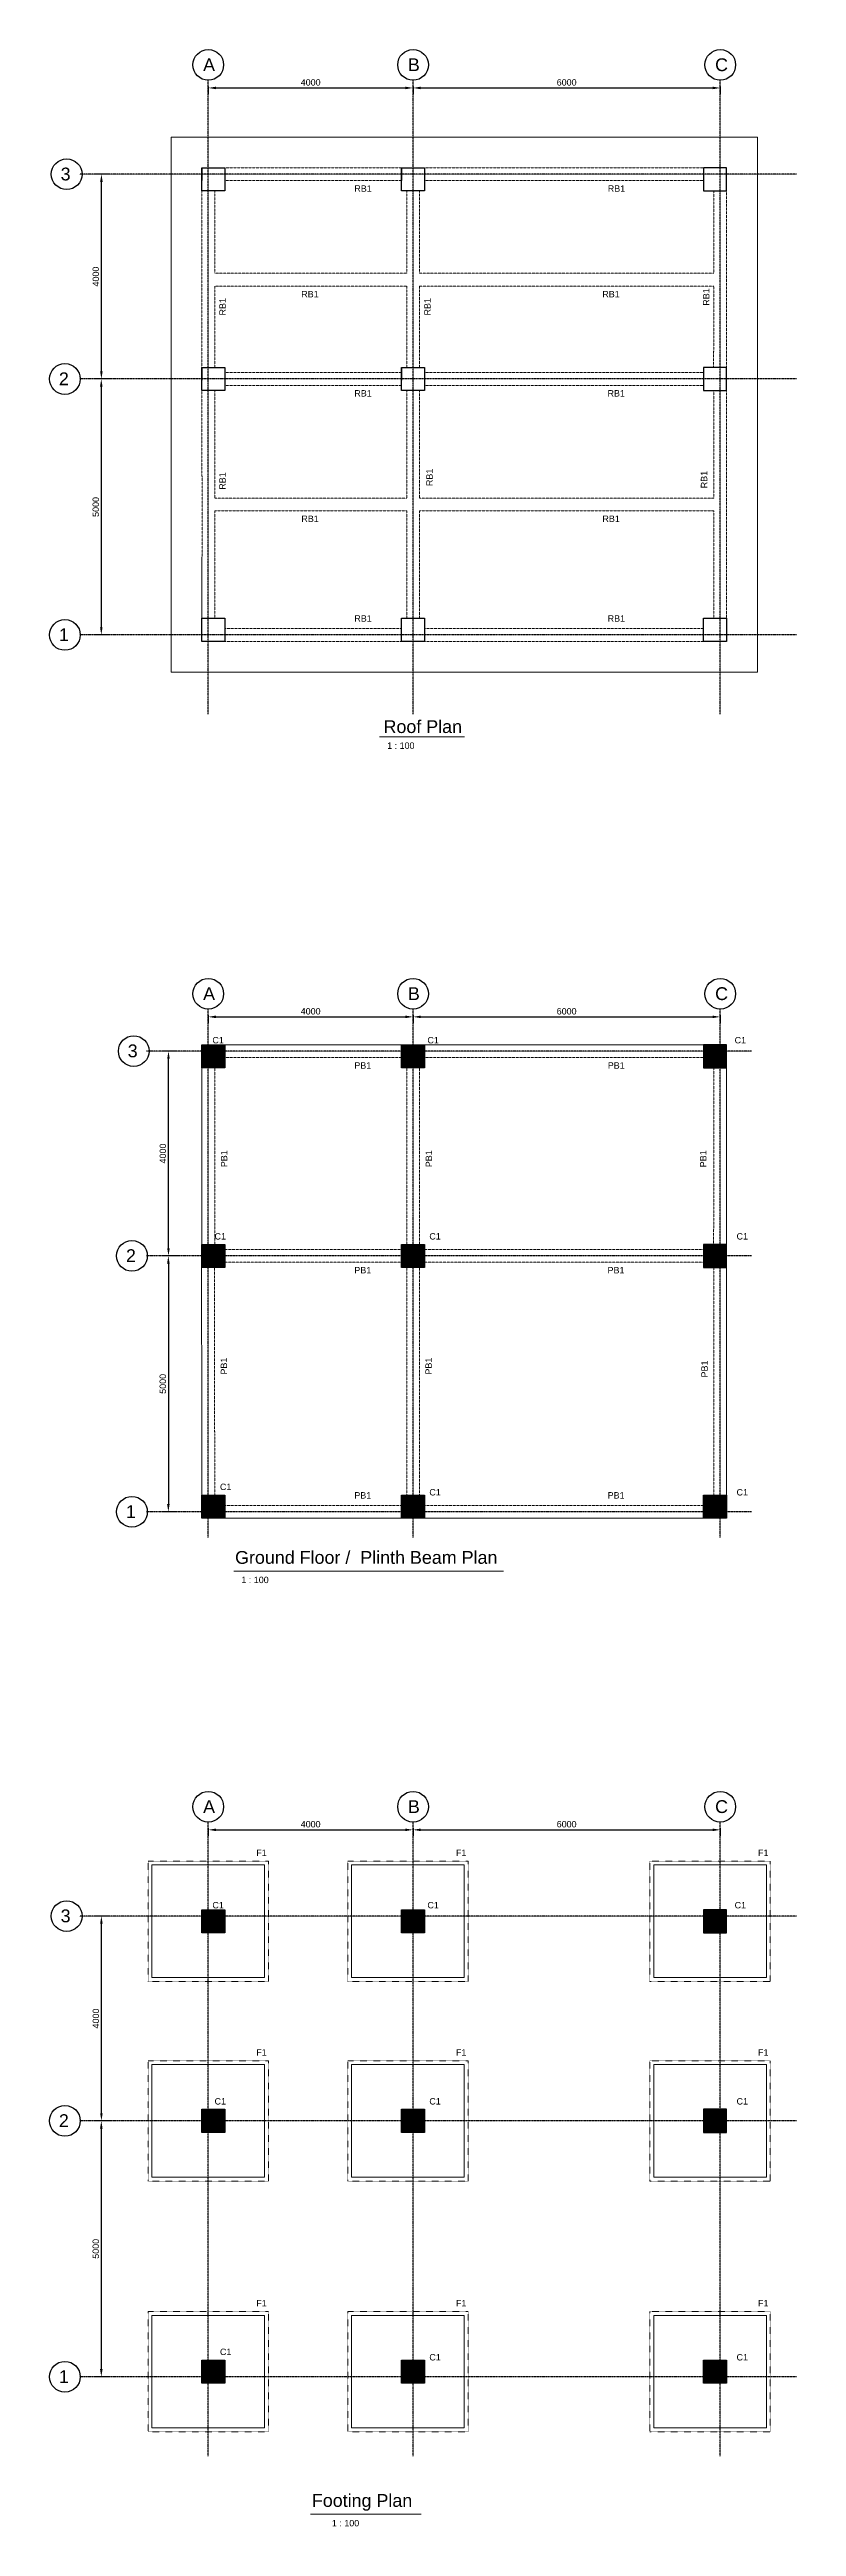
# Model space of a CAD drawing. Header units: millimetres. Extents: x -39622 to 74940, y -5067 to 43318.
# Drawn here: x 15225 to 29813, y -5067 to 43318 of the extents above; entities that cross this region are included whole.
import ezdxf

# ---------------------------------------------------------------- set-up
doc = ezdxf.new("R2010")
doc.units = ezdxf.units.MM
for name, pattern in [('Dash', [6.35, 3.175, -3.175]), ('Grid Line', [22.225, 12.7, -3.175, 3.175, -3.175]), ('Hidden', [7.14375, 4.7625, -2.38125])]:
    doc.linetypes.add(name, pattern=pattern)
for name, color, linetype, lineweight in [('A-ANNO-DIMS', 211, 'Continuous', 30), ('A-DETL-HDLN', 90, 'Hidden', 9), ('A-WALL', 113, 'Continuous', 25), ('A_Text2_5', 7, 'Continuous', 9), ('A_Window_Plan', 7, 'Continuous', 25), ('G-ANNO-TTLB', 6, 'Continuous', 9), ('S-BEAM-IDEN', 2, 'Continuous', 9), ('S-COLS-IDEN', 171, 'Continuous', 9), ('S-FNDN', 32, 'Continuous', 9), ('S-FNDN-HDLN', 4, 'Dash', 9), ('S-FNDN-IDEN', 2, 'Continuous', 9), ('S-GRID', 1, 'Continuous', 30), ('S-GRID-IDEN', 1, 'Continuous', 30)]:
    doc.layers.add(name, color=color, linetype=linetype, lineweight=lineweight)
doc.styles.add('Arial', font='arial.ttf', dxfattribs={"height": 125})
doc.styles.add('Arial_1', font='arial.ttf', dxfattribs={"height": 250})
doc.styles.add('Arial_3', font='arial.ttf', dxfattribs={"height": 250})
doc.styles.add('Arial_4', font='arial.ttf', dxfattribs={"height": 2.5})
doc.styles.add('Arial_9', font='arial.ttf', dxfattribs={"height": 5})
doc.dimstyles.new('MM_Diagonal_-_2_5mm_Arial', dxfattribs={"dimscale": 304.8, "dimtxt": 127.532425, "dimasz": 0.492126, "dimexe": 0.393701, "dimexo": 0.246063, "dimgap": 0.147638, "dimtad": 1, "dimdec": 0, "dimzin": 0, "dimdsep": 46, "dimtxsty": 'Arial', "dimsah": 1, "dimcen": 0.09, "dimazin": 0, "dimtfac": 1, "dimtdec": 4, "dimtix": 1, "dimtmove": 0, "dimatfit": 3, "dimfxl": 0, "dimtvp": 1, "dimtolj": 1, "dimtzin": 0, "dimarcsym": 0})

# ---------------------------------------------------------------- blocks, each defined once
blk = doc.blocks.new('CV_STF_Rectangular Foundation1 - F5-468797-Foundation Layout Plan')
at = {"layer": 'S-FNDN'}
for p, q in [((900, 900), (-1300, 900)), ((-1300, 900), (-1300, -1300)), ((900, -1300), (900, 900)), ((-1300, -1300), (900, -1300))]:
    blk.add_line(p, q, dxfattribs=at)
at = {"layer": 'S-FNDN-HDLN'}
for p, q in [((975, 975), (-1375, 975)), ((-1375, 975), (-1375, -1375)), ((975, -1375), (975, 975)), ((-1375, -1375), (975, -1375))]:
    blk.add_line(p, q, dxfattribs=at)
blk = doc.blocks.new('Grid - MM_Grid Head - Circle-33642-Level 1')
at = {"layer": 'S-GRID-IDEN'}
blk.add_circle((0, 0), 6, dxfattribs=at)
blk = doc.blocks.new('*D58')
at = {"layer": 'A-ANNO-DIMS', "color": 0, "lineweight": -2}
for p, q in [((18325, 8572), (18325, 8421)), ((18475, 8541), (22175, 8541)), ((22325, 8572), (22325, 8421))]:
    blk.add_line(p, q, dxfattribs=at)
at = {"layer": 'A-ANNO-DIMS', "color": 0}
for points in [[(18475, 8566), (18475, 8516), (18325, 8541)], [(22175, 8566), (22175, 8516), (22325, 8541)]]:
    blk.add_solid(points, dxfattribs=at)
at = {"layer": 'Defpoints', "color": 0}
for p in [(18325, 8647), (22325, 8647), (22325, 8541)]:
    blk.add_point(p, dxfattribs=at)
at = {"layer": 'A-ANNO-DIMS', "color": 0, "insert": (20325, 8650), "char_height": 125, "width": 461.47, "attachment_point": 5, "style": 'Arial'}
blk.add_mtext('\\A1;4000', dxfattribs=at)
blk = doc.blocks.new('*D59')
at = {"layer": 'A-ANNO-DIMS', "color": 0, "lineweight": -2}
for p, q in [((22325, 8522), (22325, 8421)), ((22475, 8541), (28175, 8541)), ((28325, 8572), (28325, 8421))]:
    blk.add_line(p, q, dxfattribs=at)
at = {"layer": 'A-ANNO-DIMS', "color": 0}
for points in [[(22475, 8566), (22475, 8516), (22325, 8541)], [(28175, 8566), (28175, 8516), (28325, 8541)]]:
    blk.add_solid(points, dxfattribs=at)
at = {"layer": 'Defpoints', "color": 0}
for p in [(22325, 8597), (28325, 8647), (28325, 8541)]:
    blk.add_point(p, dxfattribs=at)
at = {"layer": 'A-ANNO-DIMS', "color": 0, "insert": (25325, 8650), "char_height": 125, "width": 461.47, "attachment_point": 5, "style": 'Arial'}
blk.add_mtext('\\A1;6000', dxfattribs=at)
blk = doc.blocks.new('*D60')
at = {"layer": 'A-ANNO-DIMS', "color": 0, "lineweight": -2}
for p, q in [((16362, 6856), (16118, 6856)), ((16238, 3006), (16238, 6706)), ((16438, 2856), (16118, 2856))]:
    blk.add_line(p, q, dxfattribs=at)
at = {"layer": 'A-ANNO-DIMS', "color": 0}
for points in [[(16213, 6706), (16263, 6706), (16238, 6856)], [(16213, 3006), (16263, 3006), (16238, 2856)]]:
    blk.add_solid(points, dxfattribs=at)
at = {"layer": 'Defpoints', "color": 0}
for p in [(16238, 6856), (16437, 6856), (16513, 2856)]:
    blk.add_point(p, dxfattribs=at)
at = {"layer": 'A-ANNO-DIMS', "color": 0, "insert": (16129, 4856), "char_height": 125, "attachment_point": 5, "rotation": 90, "style": 'Arial'}
blk.add_mtext('\\A1;4000', dxfattribs=at)
blk = doc.blocks.new('*D61')
at = {"layer": 'A-ANNO-DIMS', "color": 0, "lineweight": -2}
for p, q in [((16359, 2856), (16116, 2856)), ((16236, 2706), (16236, -1994)), ((16359, -2144), (16116, -2144))]:
    blk.add_line(p, q, dxfattribs=at)
at = {"layer": 'A-ANNO-DIMS', "color": 0}
for points in [[(16211, 2706), (16261, 2706), (16236, 2856)], [(16211, -1994), (16261, -1994), (16236, -2144)]]:
    blk.add_solid(points, dxfattribs=at)
at = {"layer": 'Defpoints', "color": 0}
for p in [(16434, 2856), (16236, -2144), (16434, -2144)]:
    blk.add_point(p, dxfattribs=at)
at = {"layer": 'A-ANNO-DIMS', "color": 0, "insert": (16128, 356), "char_height": 125, "attachment_point": 5, "rotation": 90, "style": 'Arial'}
blk.add_mtext('\\A1;5000', dxfattribs=at)
blk = doc.blocks.new('*D63')
at = {"layer": 'A-ANNO-DIMS', "color": 0, "lineweight": -2}
for p, q in [((18325, 42599), (18325, 42448)), ((22325, 42599), (22325, 42448)), ((18475, 42568), (22175, 42568))]:
    blk.add_line(p, q, dxfattribs=at)
at = {"layer": 'A-ANNO-DIMS', "color": 0}
for points in [[(18475, 42593), (18475, 42543), (18325, 42568)], [(22175, 42593), (22175, 42543), (22325, 42568)]]:
    blk.add_solid(points, dxfattribs=at)
at = {"layer": 'Defpoints', "color": 0}
for p in [(18325, 42674), (22325, 42674), (22325, 42568)]:
    blk.add_point(p, dxfattribs=at)
at = {"layer": 'A-ANNO-DIMS', "color": 0, "insert": (20325, 42676), "char_height": 125, "width": 461.47, "attachment_point": 5, "style": 'Arial'}
blk.add_mtext('\\A1;4000', dxfattribs=at)
blk = doc.blocks.new('*D64')
at = {"layer": 'A-ANNO-DIMS', "color": 0, "lineweight": -2}
for p, q in [((28325, 42599), (28325, 42448)), ((22325, 42549), (22325, 42448)), ((22475, 42568), (28175, 42568))]:
    blk.add_line(p, q, dxfattribs=at)
at = {"layer": 'A-ANNO-DIMS', "color": 0}
for points in [[(22475, 42593), (22475, 42543), (22325, 42568)], [(28175, 42593), (28175, 42543), (28325, 42568)]]:
    blk.add_solid(points, dxfattribs=at)
at = {"layer": 'Defpoints', "color": 0}
for p in [(22325, 42624), (28325, 42674), (28325, 42568)]:
    blk.add_point(p, dxfattribs=at)
at = {"layer": 'A-ANNO-DIMS', "color": 0, "insert": (25325, 42676), "char_height": 125, "width": 461.47, "attachment_point": 5, "style": 'Arial'}
blk.add_mtext('\\A1;6000', dxfattribs=at)
blk = doc.blocks.new('*D65')
at = {"layer": 'A-ANNO-DIMS', "color": 0, "lineweight": -2}
for p, q in [((16362, 40883), (16118, 40883)), ((16238, 37033), (16238, 40733)), ((16438, 36883), (16118, 36883))]:
    blk.add_line(p, q, dxfattribs=at)
at = {"layer": 'A-ANNO-DIMS', "color": 0}
for points in [[(16213, 40733), (16263, 40733), (16238, 40883)], [(16213, 37033), (16263, 37033), (16238, 36883)]]:
    blk.add_solid(points, dxfattribs=at)
at = {"layer": 'Defpoints', "color": 0}
for p in [(16238, 40883), (16437, 40883), (16513, 36883)]:
    blk.add_point(p, dxfattribs=at)
at = {"layer": 'A-ANNO-DIMS', "color": 0, "insert": (16129, 38883), "char_height": 125, "attachment_point": 5, "rotation": 90, "style": 'Arial'}
blk.add_mtext('\\A1;4000', dxfattribs=at)
blk = doc.blocks.new('*D66')
at = {"layer": 'A-ANNO-DIMS', "color": 0, "lineweight": -2}
for p, q in [((16359, 36883), (16116, 36883)), ((16236, 36733), (16236, 32033)), ((16359, 31883), (16116, 31883))]:
    blk.add_line(p, q, dxfattribs=at)
at = {"layer": 'A-ANNO-DIMS', "color": 0}
for points in [[(16211, 36733), (16261, 36733), (16236, 36883)], [(16211, 32033), (16261, 32033), (16236, 31883)]]:
    blk.add_solid(points, dxfattribs=at)
at = {"layer": 'Defpoints', "color": 0}
for p in [(16434, 36883), (16236, 31883), (16434, 31883)]:
    blk.add_point(p, dxfattribs=at)
at = {"layer": 'A-ANNO-DIMS', "color": 0, "insert": (16128, 34383), "char_height": 125, "attachment_point": 5, "rotation": 90, "style": 'Arial'}
blk.add_mtext('\\A1;5000', dxfattribs=at)
blk = doc.blocks.new('*D67')
at = {"layer": 'A-ANNO-DIMS', "color": 0, "lineweight": -2}
for p, q in [((18325, 24453), (18325, 24302)), ((18475, 24422), (22175, 24422)), ((22325, 24453), (22325, 24302))]:
    blk.add_line(p, q, dxfattribs=at)
at = {"layer": 'A-ANNO-DIMS', "color": 0}
for points in [[(18475, 24447), (18475, 24397), (18325, 24422)], [(22175, 24447), (22175, 24397), (22325, 24422)]]:
    blk.add_solid(points, dxfattribs=at)
at = {"layer": 'Defpoints', "color": 0}
for p in [(18325, 24528), (22325, 24528), (22325, 24422)]:
    blk.add_point(p, dxfattribs=at)
at = {"layer": 'A-ANNO-DIMS', "color": 0, "insert": (20325, 24530), "char_height": 125, "width": 461.47, "attachment_point": 5, "style": 'Arial'}
blk.add_mtext('\\A1;4000', dxfattribs=at)
blk = doc.blocks.new('*D68')
at = {"layer": 'A-ANNO-DIMS', "color": 0, "lineweight": -2}
for p, q in [((22325, 24403), (22325, 24302)), ((22475, 24422), (28175, 24422)), ((28325, 24453), (28325, 24302))]:
    blk.add_line(p, q, dxfattribs=at)
at = {"layer": 'A-ANNO-DIMS', "color": 0}
for points in [[(22475, 24447), (22475, 24397), (22325, 24422)], [(28175, 24447), (28175, 24397), (28325, 24422)]]:
    blk.add_solid(points, dxfattribs=at)
at = {"layer": 'Defpoints', "color": 0}
for p in [(22325, 24478), (28325, 24528), (28325, 24422)]:
    blk.add_point(p, dxfattribs=at)
at = {"layer": 'A-ANNO-DIMS', "color": 0, "insert": (25325, 24530), "char_height": 125, "width": 461.47, "attachment_point": 5, "style": 'Arial'}
blk.add_mtext('\\A1;6000', dxfattribs=at)
blk = doc.blocks.new('*D69')
at = {"layer": 'A-ANNO-DIMS', "color": 0, "lineweight": -2}
for p, q in [((17672, 23753), (17428, 23753)), ((17548, 19903), (17548, 23603)), ((17748, 19753), (17428, 19753))]:
    blk.add_line(p, q, dxfattribs=at)
at = {"layer": 'A-ANNO-DIMS', "color": 0}
for points in [[(17523, 23603), (17573, 23603), (17548, 23753)], [(17523, 19903), (17573, 19903), (17548, 19753)]]:
    blk.add_solid(points, dxfattribs=at)
at = {"layer": 'Defpoints', "color": 0}
for p in [(17548, 23753), (17747, 23753), (17823, 19753)]:
    blk.add_point(p, dxfattribs=at)
at = {"layer": 'A-ANNO-DIMS', "color": 0, "insert": (17439, 21753), "char_height": 125, "attachment_point": 5, "rotation": 90, "style": 'Arial'}
blk.add_mtext('\\A1;4000', dxfattribs=at)
blk = doc.blocks.new('*D70')
at = {"layer": 'A-ANNO-DIMS', "color": 0, "lineweight": -2}
for p, q in [((17669, 19753), (17426, 19753)), ((17546, 19603), (17546, 14903)), ((17669, 14753), (17426, 14753))]:
    blk.add_line(p, q, dxfattribs=at)
at = {"layer": 'A-ANNO-DIMS', "color": 0}
for points in [[(17521, 19603), (17571, 19603), (17546, 19753)], [(17521, 14903), (17571, 14903), (17546, 14753)]]:
    blk.add_solid(points, dxfattribs=at)
at = {"layer": 'Defpoints', "color": 0}
for p in [(17744, 19753), (17546, 14753), (17744, 14753)]:
    blk.add_point(p, dxfattribs=at)
at = {"layer": 'A-ANNO-DIMS', "color": 0, "insert": (17437, 17253), "char_height": 125, "attachment_point": 5, "rotation": 90, "style": 'Arial'}
blk.add_mtext('\\A1;5000', dxfattribs=at)
blk = doc.blocks.new('cl')
h = blk.add_hatch(color=8)
h.dxf.hatch_style = 1
h.paths.add_polyline_path([(18650.3, 6531), (18200.3, 6531), (18200.3, 6981), (18650.3, 6981)])
h = blk.add_hatch(color=8)
h.dxf.hatch_style = 1
h.paths.add_polyline_path([(22550.3, 6531), (22100.3, 6531), (22100.3, 6981), (22550.3, 6981)])
h = blk.add_hatch(color=8)
h.dxf.hatch_style = 1
h.paths.add_polyline_path([(28000.3, 6531), (28450.3, 6531), (28450.3, 6981), (28000.3, 6981)])
h = blk.add_hatch(color=8)
h.dxf.hatch_style = 1
h.paths.add_polyline_path([(18650.3, 2631), (18200.3, 2631), (18200.3, 3081), (18650.3, 3081)])
h = blk.add_hatch(color=8)
h.dxf.hatch_style = 1
h.paths.add_polyline_path([(22550.3, 2631), (22100.3, 2631), (22100.3, 3081), (22550.3, 3081)])
h = blk.add_hatch(color=8)
h.dxf.hatch_style = 1
h.paths.add_polyline_path([(28000.3, 2631), (28450.3, 2631), (28450.3, 3081), (28000.3, 3081)])
h = blk.add_hatch(color=8)
h.dxf.hatch_style = 1
h.paths.add_polyline_path([(18650.3, -2269), (18200.3, -2269), (18200.3, -1819), (18650.3, -1819)])
h = blk.add_hatch(color=8)
h.dxf.hatch_style = 1
h.paths.add_polyline_path([(22550.3, -2269), (22100.3, -2269), (22100.3, -1819), (22550.3, -1819)])
h = blk.add_hatch(color=8)
h.dxf.hatch_style = 1
h.paths.add_polyline_path([(28450.3, -2269), (28000.3, -2269), (28000.3, -1819), (28450.3, -1819)])
blk.add_line((18450.3, 2981), (18200.3, 2981))
for points in [[(18650.3, 6531), (18200.3, 6531), (18200.3, 6981), (18650.3, 6981)], [(22550.3, 6531), (22100.3, 6531), (22100.3, 6981), (22550.3, 6981)], [(28000.3, 6531), (28450.3, 6531), (28450.3, 6981), (28000.3, 6981)], [(18650.3, 2631), (18200.3, 2631), (18200.3, 3081), (18650.3, 3081)], [(22550.3, 2631), (22100.3, 2631), (22100.3, 3081), (22550.3, 3081)], [(28000.3, 2631), (28450.3, 2631), (28450.3, 3081), (28000.3, 3081)], [(18650.3, -2269), (18200.3, -2269), (18200.3, -1819), (18650.3, -1819)], [(22550.3, -2269), (22100.3, -2269), (22100.3, -1819), (22550.3, -1819)], [(28450.3, -2269), (28000.3, -2269), (28000.3, -1819), (28450.3, -1819)]]:
    blk.add_lwpolyline(points, close=True)
at = {"layer": 'A-WALL'}
for p, q in [((18200.3, 6981), (18200.3, 6731)), ((22100.3, 6981), (22100.3, 6731)), ((18200.3, 3081), (18200.3, 2831)), ((22100.3, 3081), (22100.3, 2831))]:
    blk.add_line(p, q, dxfattribs=at)
at = {"layer": 'S-GRID', "linetype": 'Grid Line'}
for p, q in [((18325.3, -3692.2), (18325.3, 8691.7)), ((22325.3, -3692.2), (22325.3, 8691.7)), ((28325.3, -3692.2), (28325.3, 8691.7)), ((29813.3, 6856), (15809.9, 6856)), ((29813.3, 2856), (15809.9, 2856)), ((29813.3, -2144), (15809.9, -2144))]:
    blk.add_line(p, q, dxfattribs=at)
at = {"layer": 'S-GRID-IDEN', "xscale": 49.99999999999998, "yscale": 49.99999999999998, "zscale": 49.99999999999998}
for p in [(18325.3, 8991.7), (22325.3, 8991.7), (28325.3, 8991.7)]:
    blk.add_blockref('Grid - MM_Grid Head - Circle-33642-Level 1', p, dxfattribs=at)
at = {"layer": 'S-GRID-IDEN', "xscale": 49.99999999999998, "yscale": 49.99999999999998, "zscale": 49.99999999999998, "rotation": 90}
for p in [(15559.7, 6856), (15525.2, 2856), (15525.2, -2144)]:
    blk.add_blockref('Grid - MM_Grid Head - Circle-33642-Level 1', p, dxfattribs=at)
at = {"layer": 'S-COLS-IDEN', "char_height": 125, "width": 537.131, "attachment_point": 1, "style": 'Arial_3'}
for insert in [(18405.9, 7131.4), (22605.9, 7131.4), (28605.9, 7131.4), (18447.8, 3300.1), (22643.3, 3300.1), (28643.3, 3300.1), (18553.6, -1594.2), (22643.3, -1699.9), (28643.3, -1699.9)]:
    blk.add_mtext('C1', dxfattribs=dict(at, insert=insert))
at = {"layer": 'S-GRID-IDEN', "char_height": 250, "attachment_point": 1, "style": 'Arial_1'}
for s, insert, width in [('A', (18224.5, 9119.7), 240.506), ('B', (22224.5, 9119.7), 240.506), ('C', (28224.5, 9119.7), 240.506), ('3', (15442, 6985.1), 284.599), ('2', (15407.5, 2985.1), 284.599), ('1', (15407.5, -2014.9), 284.599)]:
    blk.add_mtext(s, dxfattribs=dict(at, insert=insert, width=width))
at = {"layer": 'A-ANNO-DIMS'}
for base, p1, p2, picture, middle in [((22325.3, 8540.9), (18325.3, 8647), (22325.3, 8647), '*D58', (20325.3, 8649.7)), ((28325.3, 8540.9), (22325.3, 8597.3), (28325.3, 8647), '*D59', (25325.3, 8649.7))]:
    dim = blk.add_linear_dim(base=base, p1=p1, p2=p2, dimstyle='MM_Diagonal_-_2_5mm_Arial', override={"dimpost": '<>', "dimfxl": 3700}, dxfattribs=at)
    dim.commit()
    dim.dimension.update_dxf_attribs({"geometry": picture, "text_midpoint": middle})
for base, p1, p2, picture, middle in [((16237.7, 6856), (16513.1, 2856), (16436.9, 6856), '*D60', (16128.8, 4856)), ((16236.4, -2144), (16434, 2856), (16434, -2144), '*D61', (16127.5, 356))]:
    dim = blk.add_linear_dim(base=base, p1=p1, p2=p2, angle=90, dimstyle='MM_Diagonal_-_2_5mm_Arial', override={"dimpost": '<>', "dimfxl": 7254.274086}, dxfattribs=at)
    dim.commit()
    dim.dimension.update_dxf_attribs({"geometry": picture, "text_midpoint": middle})

msp = doc.modelspace()

# ---------------------------------------------------------------- hatches: boundary and pattern name
h = msp.add_hatch(color=8)
h.dxf.hatch_style = 1
h.paths.add_polyline_path([(18650.3, 23428.3), (18200.3, 23428.3), (18200.3, 23878.3), (18650.3, 23878.3)])
h = msp.add_hatch(color=8)
h.dxf.hatch_style = 1
h.paths.add_polyline_path([(22550.3, 23428.3), (22100.3, 23428.3), (22100.3, 23878.3), (22550.3, 23878.3)])
h = msp.add_hatch(color=8)
h.dxf.hatch_style = 1
h.paths.add_polyline_path([(28000.3, 23428.3), (28450.3, 23428.3), (28450.3, 23878.3), (28000.3, 23878.3)])
h = msp.add_hatch(color=8)
h.dxf.hatch_style = 1
h.paths.add_polyline_path([(18650.3, 19528.3), (18200.3, 19528.3), (18200.3, 19978.3), (18650.3, 19978.3)])
h = msp.add_hatch(color=8)
h.dxf.hatch_style = 1
h.paths.add_polyline_path([(22550.3, 19528.3), (22100.3, 19528.3), (22100.3, 19978.3), (22550.3, 19978.3)])
h = msp.add_hatch(color=8)
h.dxf.hatch_style = 1
h.paths.add_polyline_path([(28000.3, 19528.3), (28450.3, 19528.3), (28450.3, 19978.3), (28000.3, 19978.3)])
h = msp.add_hatch(color=8)
h.dxf.hatch_style = 1
h.paths.add_polyline_path([(18650.3, 14628.3), (18200.3, 14628.3), (18200.3, 15078.3), (18650.3, 15078.3)])
h = msp.add_hatch(color=8)
h.dxf.hatch_style = 1
h.paths.add_polyline_path([(22550.3, 14628.3), (22100.3, 14628.3), (22100.3, 15078.3), (22550.3, 15078.3)])
h = msp.add_hatch(color=8)
h.dxf.hatch_style = 1
h.paths.add_polyline_path([(28450.3, 14628.3), (28000.3, 14628.3), (28000.3, 15078.3), (28450.3, 15078.3)])

# ---------------------------------------------------------------- linework, layer by layer
msp.add_line((18450.3, 19878.3), (18200.3, 19878.3))
for points in [[(18650.3, 40557.6), (18200.3, 40557.6), (18200.3, 41007.6), (18650.3, 41007.6)], [(22550.3, 40557.6), (22100.3, 40557.6), (22100.3, 41007.6), (22550.3, 41007.6)], [(28000.3, 40557.6), (28450.3, 40557.6), (28450.3, 41007.6), (28000.3, 41007.6)], [(18650.3, 36657.6), (18200.3, 36657.6), (18200.3, 37107.6), (18650.3, 37107.6)], [(22550.3, 36657.6), (22100.3, 36657.6), (22100.3, 37107.6), (22550.3, 37107.6)], [(28000.3, 36657.6), (28450.3, 36657.6), (28450.3, 37107.6), (28000.3, 37107.6)], [(18650.3, 31757.6), (18200.3, 31757.6), (18200.3, 32207.6), (18650.3, 32207.6)], [(22550.3, 31757.6), (22100.3, 31757.6), (22100.3, 32207.6), (22550.3, 32207.6)], [(28450.3, 31757.6), (28000.3, 31757.6), (28000.3, 32207.6), (28450.3, 32207.6)], [(18650.3, 23428.3), (18200.3, 23428.3), (18200.3, 23878.3), (18650.3, 23878.3)], [(22550.3, 23428.3), (22100.3, 23428.3), (22100.3, 23878.3), (22550.3, 23878.3)], [(28000.3, 23428.3), (28450.3, 23428.3), (28450.3, 23878.3), (28000.3, 23878.3)], [(18650.3, 19528.3), (18200.3, 19528.3), (18200.3, 19978.3), (18650.3, 19978.3)], [(22550.3, 19528.3), (22100.3, 19528.3), (22100.3, 19978.3), (22550.3, 19978.3)], [(28000.3, 19528.3), (28450.3, 19528.3), (28450.3, 19978.3), (28000.3, 19978.3)], [(18650.3, 14628.3), (18200.3, 14628.3), (18200.3, 15078.3), (18650.3, 15078.3)], [(22550.3, 14628.3), (22100.3, 14628.3), (22100.3, 15078.3), (22550.3, 15078.3)], [(28450.3, 14628.3), (28000.3, 14628.3), (28000.3, 15078.3), (28450.3, 15078.3)]]:
    msp.add_lwpolyline(points, close=True)
at = {"layer": 'A-DETL-HDLN', "linetype": 'Continuous'}
for p, q in [((29050.3, 41607.6), (17600.3, 41607.6)), ((17600.3, 41607.6), (17600.3, 31157.6)), ((29050.3, 31157.6), (29050.3, 41607.6)), ((18200.3, 31907.9), (18200.3, 33407.9)), ((17600.3, 31157.6), (29050.3, 31157.6)), ((22200.3, 23878.3), (18450.3, 23878.3)), ((28200.3, 23878.3), (22550.3, 23878.3)), ((18200.3, 23428.6), (18200.3, 19778.6)), ((28445.8, 19778.3), (28450.3, 23428.3)), ((18195.1, 19753.3), (18200.3, 16278.6)), ((28450.3, 14778.6), (28450.3, 19528.3)), ((18200.3, 14778.6), (18200.3, 16278.6)), ((18450.3, 14628.3), (22100.3, 14628.3)), ((22550.3, 14628.3), (28200.3, 14628.3))]:
    msp.add_line(p, q, dxfattribs=at)
at = {"layer": 'A-DETL-HDLN'}
for p, q in [((22200.3, 41007.6), (18450.3, 41007.6)), ((22100.3, 40757.6), (18650.3, 40757.6)), ((28200.3, 41007.6), (22550.3, 41007.6)), ((28000.3, 40757.6), (22550.3, 40757.6)), ((18200.3, 40557.9), (18200.3, 36907.9)), ((18450.3, 40557.9), (18450.3, 38946.6)), ((22200.3, 40557.9), (22200.3, 38946.6)), ((22450.3, 40557.9), (22450.3, 38946.6)), ((28198.3, 38946.6), (28200.3, 40557.9)), ((28445.8, 36907.6), (28450.3, 40557.6)), ((18450.3, 38946.6), (22200.3, 38946.6)), ((28198.3, 38946.6), (22448.1, 38946.6)), ((18450.3, 38696.6), (22200.3, 38696.6)), ((18450.3, 38696.6), (18450.3, 37107.6)), ((22200.3, 38696.6), (22200.3, 37107.6)), ((28198.1, 38696.6), (22448.1, 38696.6)), ((22450.3, 38696.6), (22450.3, 37107.6)), ((28196, 37107.6), (28198, 38696.6)), ((18200, 36882.6), (18205.2, 33407.9)), ((22100.3, 37007.6), (18650.3, 37007.6)), ((28000.3, 37007.6), (22550.3, 37007.6)), ((18450.3, 36657.6), (18453.4, 34557.6)), ((22100.3, 36757.6), (18650.3, 36757.6)), ((22200.3, 36657.6), (22200.3, 34557.6)), ((22450.3, 36657.6), (22450.3, 34557.6)), ((28000.3, 36757.6), (22550.3, 36757.6)), ((28200.3, 34557.6), (28200.3, 36657.6)), ((28450.3, 31907.9), (28450.3, 36657.6)), ((18453.4, 34557.6), (22200.3, 34557.6)), ((28200.3, 34557.6), (22450.3, 34557.6)), ((18453.8, 34307.6), (22200.3, 34307.6)), ((18453.8, 34307.6), (18455.2, 33407.9)), ((22200.3, 34307.6), (22200.3, 32207.6)), ((28200.3, 34307.6), (22450.3, 34307.6)), ((22450.3, 34307.6), (22450.3, 32207.6)), ((28200.3, 32207.6), (28200.3, 34307.6)), ((18450.3, 32207.6), (18450.3, 33407.9)), ((18650.3, 32007.6), (22100.3, 32007.6)), ((22550.3, 32007.6), (28000.3, 32007.6)), ((18450.3, 31757.6), (22100.3, 31757.6)), ((22550.3, 31757.6), (28200.3, 31757.6)), ((22200.3, 23628.3), (18450.3, 23628.3)), ((18450.3, 23428.6), (18450.3, 19778.6)), ((22200.3, 23428.6), (22200.3, 19778.6)), ((22450.3, 23428.6), (22450.3, 19778.6)), ((28200.3, 23628.3), (22550.3, 23628.3)), ((28195.8, 19778.6), (28200.3, 23428.6)), ((22195.8, 19878.3), (18445.8, 19878.3)), ((28195.8, 19878.3), (22550.3, 19878.3)), ((18445.5, 19528.3), (18450.3, 16278.6)), ((22195.8, 19628.3), (18445.8, 19628.3)), ((22200.3, 19528.3), (22200.3, 14778.6)), ((22450.3, 19528.3), (22450.3, 14778.6)), ((28195.8, 19628.3), (22550.3, 19628.3)), ((28200.3, 14778.6), (28200.3, 19528.3)), ((18450.3, 14778.6), (18450.3, 16278.6)), ((18450.3, 14878.3), (22100.3, 14878.3)), ((22550.3, 14878.3), (28200.3, 14878.3))]:
    msp.add_line(p, q, dxfattribs=at)
at = {"layer": 'A-WALL'}
for p, q in [((18200.3, 41007.6), (18200.3, 40757.6)), ((22100.3, 41007.6), (22100.3, 40757.6)), ((18200.3, 37107.6), (18200.3, 36857.6)), ((22100.3, 37107.6), (22100.3, 36857.6)), ((18200.3, 23878.3), (18200.3, 23628.3)), ((22100.3, 23878.3), (22100.3, 23628.3)), ((18200.3, 19978.3), (18200.3, 19728.3)), ((22100.3, 19978.3), (22100.3, 19728.3))]:
    msp.add_line(p, q, dxfattribs=at)
at = {"layer": 'A_Text2_5', "lineweight": 9}
msp.add_line((21670.8, 29889.9), (23327.2, 29889.9), dxfattribs=at)
at = {"layer": 'A_Window_Plan', "lineweight": 9}
for p, q in [((18822.3, 13592.8), (24094.2, 13592.8)), ((20322.1, -4829.2), (22484.1, -4829.2))]:
    msp.add_line(p, q, dxfattribs=at)
at = {"layer": 'S-GRID', "linetype": 'Grid Line'}
for p, q in [((18325.3, 30334.5), (18325.3, 42718.3)), ((22325.3, 30334.5), (22325.3, 42718.3)), ((28325.3, 30334.5), (28325.3, 42718.3)), ((29813.3, 40882.6), (15809.9, 40882.6)), ((29813.3, 36882.6), (15809.9, 36882.6)), ((29813.3, 31882.6), (15809.9, 31882.6)), ((18325.3, 14253.8), (18325.3, 24572.4)), ((22325.3, 14253.8), (22325.3, 24572.4)), ((28325.3, 14253.8), (28325.3, 24572.4)), ((28935.7, 23753.3), (17119.8, 23753.3)), ((28935.7, 19753.3), (17119.8, 19753.3)), ((28935.7, 14753.3), (17119.8, 14753.3))]:
    msp.add_line(p, q, dxfattribs=at)

# ---------------------------------------------------------------- block references
msp.add_blockref('cl', (0, 0))
at = {"layer": 'S-FNDN'}
for p in [(18525.3, 6956), (22425.3, 6956), (28325.3, 6956), (18525.3, 3056), (22425.3, 3056), (28325.3, 3056), (18525.3, -1844), (22425.3, -1844), (28325.3, -1844)]:
    msp.add_blockref('CV_STF_Rectangular Foundation1 - F5-468797-Foundation Layout Plan', p, dxfattribs=at)
at = {"layer": 'S-GRID-IDEN', "xscale": 49.99999999999998, "yscale": 49.99999999999998, "zscale": 49.99999999999998}
for p in [(18325.3, 43018.3), (22325.3, 43018.3), (28325.3, 43018.3), (18325.3, 24872.4), (22325.3, 24872.4), (28325.3, 24872.4)]:
    msp.add_blockref('Grid - MM_Grid Head - Circle-33642-Level 1', p, dxfattribs=at)
at = {"layer": 'S-GRID-IDEN', "xscale": 49.99999999999998, "yscale": 49.99999999999998, "zscale": 49.99999999999998, "rotation": 90}
for p in [(15559.7, 40882.6), (15525.2, 36882.6), (15525.2, 31882.6), (16869.6, 23753.3), (16835.1, 19753.3), (16835.1, 14753.3)]:
    msp.add_blockref('Grid - MM_Grid Head - Circle-33642-Level 1', p, dxfattribs=at)

# ---------------------------------------------------------------- texts
at = {"layer": 'G-ANNO-TTLB', "attachment_point": 1}
for s, insert, char_height, width, style in [('Roof Plan', (21748.1, 30217), 250, 5676.312, 'Arial_9'), (' 1 : 100', (21771, 29782.6), 125, 1410.97, 'Arial_3'), ('Ground Floor /  Plinth Beam Plan', (18848.8, 13987.4), 250, 11457.16, 'Arial_9'), (' 1 : 100', (18922.6, 13485.6), 125, 1410.97, 'Arial_3'), ('Footing Plan', (20348.6, -4434.7), 250, 2357.237, 'Arial_9'), (' 1 : 100', (20691.5, -4940.7), 125, 1410.97, 'Arial_3')]:
    msp.add_mtext(s, dxfattribs=dict(at, insert=insert, char_height=char_height, width=width, style=style))
at = {"layer": 'S-BEAM-IDEN', "char_height": 125, "width": 1194.514, "attachment_point": 1, "style": 'Arial_4'}
for s, insert in [('RB1', (21178.2, 40664.7)), ('RB1', (26128.2, 40664.7)), ('RB1', (20141.5, 38603.8)), ('RB1', (26021.4, 38603.8)), ('RB1', (21178.2, 36664.7)), ('RB1', (26123.7, 36664.7)), ('RB1', (20143.8, 34214.7)), ('RB1', (26023.7, 34214.7)), ('RB1', (21178.2, 32266.6)), ('RB1', (26126, 32266.6)), ('PB1', (21178.2, 23535.4)), ('PB1', (26128.2, 23535.4)), ('PB1', (21178.2, 19535.4)), ('PB1', (26123.7, 19535.4)), ('PB1', (21178.2, 15137.3)), ('PB1', (26126, 15137.3))]:
    msp.add_mtext(s, dxfattribs=dict(at, insert=insert))
at = {"layer": 'S-BEAM-IDEN', "char_height": 125, "width": 1194.514, "attachment_point": 1, "rotation": 90, "style": 'Arial_4'}
for s, insert in [('RB1', (18542.2, 38123.9)), ('RB1', (22542.2, 38123.9)), ('RB1', (27989.3, 38314)), ('RB1', (18539.1, 34719.4)), ('RB1', (22583, 34790.8)), ('RB1', (27945.5, 34748.5)), ('PB1', (18571.1, 21485.1)), ('PB1', (22571.1, 21485.1)), ('PB1', (27931.3, 21483.6)), ('PB1', (18568.8, 17435.1)), ('PB1', (22566.6, 17435.1)), ('PB1', (27955.8, 17378.7))]:
    msp.add_mtext(s, dxfattribs=dict(at, insert=insert))
at = {"layer": 'S-COLS-IDEN', "char_height": 125, "width": 537.131, "attachment_point": 1, "style": 'Arial_3'}
for insert in [(18405.9, 24028.8), (22605.9, 24028.8), (28605.9, 24028.8), (18447.8, 20197.4), (22643.3, 20197.4), (28643.3, 20197.4), (18553.6, 15303.1), (22643.3, 15197.4), (28643.3, 15197.4)]:
    msp.add_mtext('C1', dxfattribs=dict(at, insert=insert))
at = {"layer": 'S-FNDN-IDEN', "char_height": 125, "width": 472.996, "attachment_point": 1, "style": 'Arial_4'}
for insert in [(19263.1, 8155.9), (23163.1, 8155.9), (29063.1, 8155.9), (19263.1, 4255.9), (23163.1, 4255.9), (29063.1, 4255.9), (19263.1, -644.1), (23163.1, -644.1), (29063.1, -644.1)]:
    msp.add_mtext('F1', dxfattribs=dict(at, insert=insert))
at = {"layer": 'S-GRID-IDEN', "char_height": 250, "attachment_point": 1, "style": 'Arial_1'}
for s, insert, width in [('A', (18224.5, 43146.3), 240.506), ('B', (22224.5, 43146.3), 240.506), ('C', (28224.5, 43146.3), 240.506), ('3', (15442, 41011.8), 284.599), ('2', (15407.5, 37011.8), 284.599), ('1', (15407.5, 32011.8), 284.599), ('A', (18224.5, 25000.4), 240.506), ('B', (22224.5, 25000.4), 240.506), ('C', (28224.5, 25000.4), 240.506), ('3', (16751.9, 23882.5), 284.599), ('2', (16717.4, 19882.5), 284.599), ('1', (16717.4, 14882.5), 284.599)]:
    msp.add_mtext(s, dxfattribs=dict(at, insert=insert, width=width))

# ---------------------------------------------------------------- dimensions: what is measured, and where the dimension line sits
at = {"layer": 'A-ANNO-DIMS'}
for base, p1, p2, picture, middle in [((22325.3, 42567.5), (18325.3, 42673.6), (22325.3, 42673.6), '*D63', (20325.3, 42676.4)), ((28325.3, 42567.5), (22325.3, 42624), (28325.3, 42673.6), '*D64', (25325.3, 42676.4)), ((22325.3, 24421.7), (18325.3, 24527.7), (22325.3, 24527.7), '*D67', (20325.3, 24530.5)), ((28325.3, 24421.7), (22325.3, 24478.1), (28325.3, 24527.7), '*D68', (25325.3, 24530.5))]:
    dim = msp.add_linear_dim(base=base, p1=p1, p2=p2, dimstyle='MM_Diagonal_-_2_5mm_Arial', override={"dimpost": '<>', "dimfxl": 3700}, dxfattribs=at)
    dim.commit()
    dim.dimension.update_dxf_attribs({"geometry": picture, "text_midpoint": middle})
for base, p1, p2, picture, middle in [((16237.7, 40882.6), (16513.1, 36882.6), (16436.9, 40882.6), '*D65', (16128.8, 38882.6)), ((16236.4, 31882.6), (16434, 36882.6), (16434, 31882.6), '*D66', (16127.5, 34382.6)), ((17547.6, 23753.3), (17823, 19753.3), (17746.8, 23753.3), '*D69', (17438.8, 21753.3)), ((17546.3, 14753.3), (17743.9, 19753.3), (17743.9, 14753.3), '*D70', (17437.5, 17253.3))]:
    dim = msp.add_linear_dim(base=base, p1=p1, p2=p2, angle=90, dimstyle='MM_Diagonal_-_2_5mm_Arial', override={"dimpost": '<>', "dimfxl": 7254.274086}, dxfattribs=at)
    dim.commit()
    dim.dimension.update_dxf_attribs({"geometry": picture, "text_midpoint": middle})

doc.saveas('drawing.dxf')
